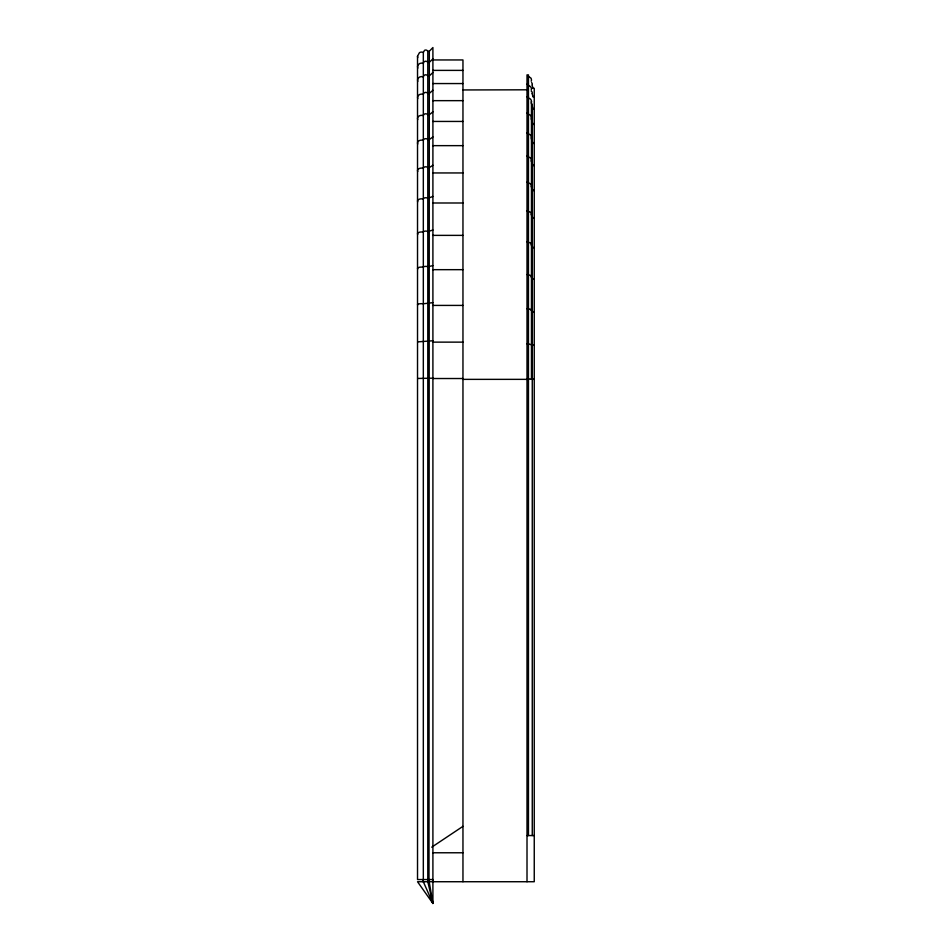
<?xml version="1.0" encoding="UTF-8"?>
<svg xmlns="http://www.w3.org/2000/svg" width="951" height="951" viewBox="0 0 951 951"><rect width="100%" height="100%" fill="white"/><g stroke="black" fill="none" stroke-linecap="round" stroke-linejoin="round"><path stroke-width="1.43" d="M423.326 879.556L423.326 52.495L424.515 50.355A2.342 2.342 0 0 1 426.916 50.355L427.795 51.259L427.795 879.556M432.907 881.732L432.907 879.556L417.525 879.556L417.525 56.228L419.427 52.697A3.923 3.923 0 0 1 423.326 52.495M423.159 879.604L423.159 881.696M422.874 879.877L422.874 881.411M427.891 881.696L427.891 879.604M423.326 881.732L432.907 903.45L428.996 880.65L429.317 51.259L432.907 47.55L432.907 903.45L417.525 881.732L534.248 881.732L534.248 88.312L532.798 88.312M532.976 88.217L532.144 85.245M532.108 277.847L531.276 277.086M432.907 58.891L429.317 62.326L427.795 62.326A2.401 2.282 0 0 0 423.326 63.467A4.03 3.84 0 0 0 417.762 68.199M462.792 89.953L527.009 89.81M432.907 72.549L429.317 75.842L427.795 75.842A2.401 2.187 0 0 0 423.326 76.936A4.03 3.685 0 0 0 417.762 81.465M532.976 96.598L532.144 93.84M432.907 90.274L429.317 93.376L427.795 93.376A2.401 2.068 0 0 0 423.326 94.411A4.03 3.471 0 0 0 417.762 98.678M532.976 108.64L532.144 106.001M532.976 124.284L532.144 121.799M432.907 111.838L429.317 114.702L427.795 114.702A2.401 1.914 0 0 0 423.326 115.665A4.03 3.21 0 0 0 418.88 116.153A4.03 3.21 0 0 0 417.762 119.612M532.976 143.316L532.144 141.01M432.907 136.944L429.317 139.547L427.795 139.547A2.401 1.736 0 0 0 425.097 138.739A2.401 1.736 0 0 0 423.326 140.415A4.03 2.912 0 0 0 418.88 140.855A4.03 2.912 0 0 0 417.762 143.993M532.976 165.462L532.144 163.382M431.73 847.175L462.959 826.348M532.108 310.918L531.276 310.418M432.907 165.272L429.317 167.566L427.795 167.566A2.401 1.533 0 0 0 425.097 166.853A2.401 1.533 0 0 0 423.326 168.327A4.03 2.568 0 0 0 418.88 168.719A4.03 2.568 0 0 0 417.762 171.489M532.976 190.462L532.144 188.619M432.907 196.429L427.795 198.39A2.401 1.308 0 0 0 425.097 197.784A2.401 1.308 0 0 0 423.326 199.044A4.03 2.199 0 0 0 418.88 199.377A4.03 2.199 0 0 0 417.762 201.743M532.976 217.957L532.144 216.376M432.907 230.023L427.795 231.616A2.401 1.07 0 0 0 425.097 231.117A2.401 1.07 0 0 0 423.326 232.151A4.03 1.795 0 0 0 418.88 232.424A4.03 1.795 0 0 0 417.762 234.362M532.976 247.593L532.144 246.309M531.454 101.329L531.454 379.08L527.009 378.938M432.907 265.591L427.795 266.803A2.401 0.808 0 0 0 425.097 266.423A2.401 0.808 0 0 0 423.326 267.207A4.03 1.367 0 0 0 418.88 267.421A4.03 1.367 0 0 0 417.762 268.895M532.108 344.916L528.459 343.977M532.976 278.976L532.144 277.989M432.907 302.656L423.326 303.761A4.03 0.915 0 0 0 418.88 303.904A4.03 0.915 0 0 0 417.762 304.891M532.976 311.69L532.144 311.025M432.907 340.755L417.751 341.873M532.976 345.296L532.144 344.963M432.907 378.177L417.751 378.462M532.976 379.318L531.276 379.152M462.614 379.366L527.009 379.354M427.795 51.259L429.317 51.259M432.907 59.949L462.959 59.949L462.959 881.732M432.907 70.386L462.959 70.386M432.907 83.557L462.959 83.557M527.009 84.223L528.459 84.223M532.798 96.681L534.248 96.681M527.009 96.812L528.459 96.812M432.907 100.651L462.959 100.651M532.798 108.735L534.248 108.735M527.009 113.133L528.459 113.133M432.907 121.443L462.959 121.443M532.798 124.367L534.248 124.367M527.009 132.985L528.459 132.985M532.798 143.387L534.248 143.387M432.907 145.646L462.959 145.646M527.009 156.119L528.459 156.119M532.798 165.533L534.248 165.533M432.907 172.951L462.959 172.951M527.009 182.2L528.459 182.2M532.798 190.521L534.248 190.521M432.907 202.991L462.959 202.991M527.009 210.896L528.459 210.896M532.798 218.005L534.248 218.005M432.907 235.373L462.959 235.373M527.009 241.827L528.459 241.827M532.798 247.629L534.248 247.629M432.907 269.668L462.959 269.668M527.009 274.577L528.459 274.577M532.798 279L534.248 279M432.907 305.414L462.959 305.414M527.009 308.73L528.459 308.73M532.798 311.702L534.248 311.702M432.907 342.134L462.959 342.134M527.009 343.81L528.459 343.81M532.798 345.308L534.248 345.308M432.907 378.522L462.959 378.522M532.798 379.318L534.248 379.318M527.009 835.56L534.248 835.56M432.907 852.774L462.959 852.774M528.459 76.377L530.955 78.125A3.768 3.768 0 0 1 531.24 81.227M531.561 82.654L531.811 82.88A1.747 1.747 0 0 1 532.108 84.782M427.795 881.732L432.907 903.45M417.525 56.228L417.751 57.595M532.263 105.014L532.263 835.56M528.459 835.56L528.459 74.879L527.009 74.879L527.009 881.732M528.459 309.051A3.566 0.82 0 0 1 531.24 310.133M528.459 275.077A3.566 1.213 0 0 1 531.24 276.67M528.459 242.469A3.566 1.581 0 0 1 531.24 244.573M531.276 245.108A1.664 0.737 0 0 1 532.108 246.107M528.459 211.681A3.566 1.938 0 0 1 531.24 214.26M531.276 214.926A1.664 0.903 0 0 1 532.108 216.139M528.459 183.115A3.566 2.271 0 0 1 531.24 186.134M531.276 186.907A1.664 1.058 0 0 1 532.108 188.334M528.459 157.165A3.566 2.58 0 0 1 531.24 160.564M531.276 161.444A1.664 1.201 0 0 1 532.108 163.061M528.459 134.139A3.566 2.841 0 0 1 531.24 137.907M531.276 138.882A1.664 1.331 0 0 1 532.108 140.653M528.459 114.382A3.566 3.067 0 0 1 531.24 118.447M531.276 119.493A1.664 1.438 0 0 1 532.108 121.419M528.459 98.131A3.566 3.257 0 0 1 531.24 102.446M531.276 103.564A1.664 1.522 0 0 1 532.108 105.597M528.459 85.614A3.566 3.4 0 0 1 531.24 90.119M531.276 91.284A1.664 1.593 0 0 1 532.108 93.412M532.263 379.199L532.263 379.271"/></g></svg>
